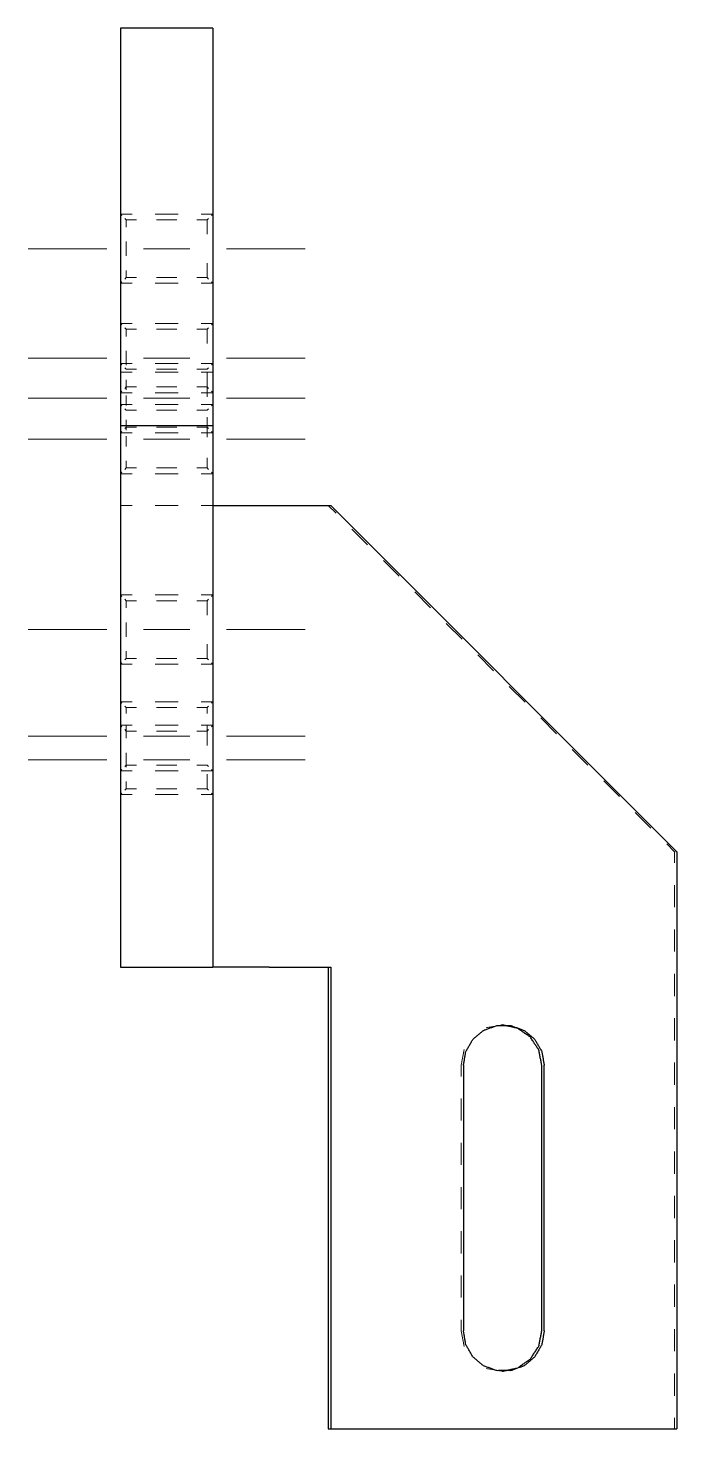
# Model space of a CAD drawing. Header units: millimetres. Extents: x 0 to 420, y 0 to 297.
# Drawn here: x 340.9 to 369, y 177.9 to 238.5 of the extents above; entities that cross this region are included whole.
import ezdxf

# ---------------------------------------------------------------- set-up
doc = ezdxf.new("R2010")
doc.units = ezdxf.units.MM
doc.layers.add('1', color=7, linetype='Continuous', true_color=0xffffff)

msp = doc.modelspace()

# ---------------------------------------------------------------- linework, layer by layer
at = {"layer": '1', "color": 30, "linetype": 'Continuous', "lineweight": 25}
for p, q in [((348.937, 238.532), (344.937, 238.532)), ((344.937, 238.532), (344.937, 221.322)), ((348.937, 238.532), (348.937, 221.322)), ((344.937, 221.322), (344.937, 197.856)), ((344.937, 221.322), (348.937, 221.322)), ((348.937, 221.322), (348.937, 197.856)), ((351.372, 217.856), (354.039, 217.856)), ((369.034, 202.856), (354.039, 217.856)), ((369.034, 202.856), (369.034, 177.856)), ((344.937, 197.856), (348.937, 197.856)), ((351.372, 197.856), (354.039, 197.856)), ((353.934, 197.856), (353.934, 177.856)), ((354.039, 197.856), (354.039, 177.856)), ((359.787, 193.606), (359.787, 182.106)), ((363.181, 182.106), (363.181, 193.606)), ((363.286, 182.106), (363.286, 193.606)), ((353.934, 177.856), (354.039, 177.856)), ((354.039, 177.856), (369.034, 177.856))]:
    msp.add_line(p, q, dxfattribs=at)
at = {"layer": '1', "color": 43, "linetype": 'Continuous', "lineweight": 18}
for p, q in [((345.437, 230.475), (344.937, 230.475)), ((345, 230.412), (344.937, 230.475)), ((345.187, 230.225), (345.125, 230.287)), ((345.625, 230.225), (345.187, 230.225)), ((347.437, 230.475), (346.437, 230.475)), ((347.375, 230.225), (346.5, 230.225)), ((348.687, 230.225), (348.25, 230.225)), ((348.937, 230.475), (348.437, 230.475)), ((348.75, 230.287), (348.687, 230.225)), ((348.937, 230.475), (348.875, 230.412)), ((345.187, 228.975), (345.187, 229.287)), ((345.187, 228.662), (345.187, 228.975)), ((345.125, 227.662), (345.187, 227.725)), ((345.187, 227.725), (345.625, 227.725)), ((346.5, 227.725), (347.375, 227.725)), ((348.25, 227.725), (348.687, 227.725)), ((348.687, 227.725), (348.75, 227.662)), ((344.937, 227.475), (345, 227.537)), ((345.437, 227.475), (344.937, 227.475)), ((347.437, 227.475), (346.437, 227.475)), ((348.937, 227.475), (348.437, 227.475)), ((348.875, 227.537), (348.937, 227.475)), ((344.937, 225.737), (345.437, 225.737)), ((345, 225.674), (344.937, 225.737)), ((346.437, 225.737), (347.437, 225.737)), ((348.437, 225.737), (348.937, 225.737)), ((348.937, 225.737), (348.875, 225.674)), ((345.187, 225.487), (345.125, 225.549)), ((345.625, 225.487), (345.187, 225.487)), ((347.375, 225.487), (346.5, 225.487)), ((348.687, 225.487), (348.25, 225.487)), ((348.75, 225.549), (348.687, 225.487)), ((345.187, 224.237), (345.187, 224.549)), ((344.937, 224), (345.437, 224)), ((345, 223.938), (344.937, 224)), ((345.187, 223.924), (345.187, 224.237)), ((346.437, 224), (347.437, 224)), ((348.437, 224), (348.937, 224)), ((348.937, 224), (348.875, 223.938)), ((344.937, 223.63), (345.437, 223.63)), ((345.187, 223.75), (345.125, 223.813)), ((345.625, 223.75), (345.187, 223.75)), ((346.437, 223.63), (347.437, 223.63)), ((347.375, 223.75), (346.5, 223.75)), ((348.687, 223.75), (348.25, 223.75)), ((348.437, 223.63), (348.937, 223.63)), ((348.75, 223.813), (348.687, 223.75)), ((344.937, 222.737), (345, 222.799)), ((344.937, 222.737), (345.437, 222.737)), ((345.125, 222.924), (345.187, 222.987)), ((345.187, 222.865), (345.187, 222.987)), ((345.187, 222.987), (345.625, 222.987)), ((346.437, 222.737), (347.437, 222.737)), ((346.5, 222.987), (347.375, 222.987)), ((348.25, 222.987), (348.687, 222.987)), ((348.437, 222.737), (348.937, 222.737)), ((348.687, 222.987), (348.687, 222.553)), ((348.687, 222.987), (348.75, 222.924)), ((348.875, 222.799), (348.937, 222.737)), ((345.437, 222.227), (344.937, 222.227)), ((345, 222.164), (344.937, 222.227)), ((345.187, 222.5), (345.187, 222.622)), ((345.187, 222.188), (345.187, 222.5)), ((347.437, 222.227), (346.437, 222.227)), ((348.937, 222.227), (348.437, 222.227)), ((348.937, 222.227), (348.875, 222.164)), ((345.187, 221.977), (345.125, 222.039)), ((345.625, 221.977), (345.187, 221.977)), ((347.375, 221.977), (346.5, 221.977)), ((348.687, 221.977), (348.25, 221.977)), ((348.75, 222.039), (348.687, 221.977)), ((344.937, 221), (345, 221.063)), ((344.937, 221), (345.437, 221)), ((345.125, 221.188), (345.187, 221.25)), ((345.187, 221.12), (345.187, 221.25)), ((345.187, 221.25), (345.625, 221.25)), ((346.437, 221), (347.437, 221)), ((346.5, 221.25), (347.375, 221.25)), ((348.25, 221.25), (348.687, 221.25)), ((348.437, 221), (348.937, 221)), ((348.687, 221.25), (348.687, 220.807)), ((348.687, 221.25), (348.75, 221.188)), ((348.875, 221.063), (348.937, 221)), ((345.187, 220.727), (345.187, 220.858)), ((345.187, 220.414), (345.187, 220.727)), ((344.937, 219.227), (345, 219.289)), ((345.437, 219.227), (344.937, 219.227)), ((345.125, 219.414), (345.187, 219.477)), ((345.187, 219.477), (345.625, 219.477)), ((347.437, 219.227), (346.437, 219.227)), ((346.5, 219.477), (347.375, 219.477)), ((348.25, 219.477), (348.687, 219.477)), ((348.937, 219.227), (348.437, 219.227)), ((348.687, 219.477), (348.75, 219.414)), ((348.875, 219.289), (348.937, 219.227)), ((345.437, 217.856), (344.937, 217.856)), ((347.437, 217.856), (346.437, 217.856)), ((348.937, 217.856), (348.437, 217.856)), ((353.934, 217.856), (354.275, 217.515)), ((354.957, 216.833), (355.638, 216.151)), ((356.32, 215.469), (357.001, 214.787)), ((345.437, 213.978), (344.937, 213.978)), ((345, 213.916), (344.937, 213.978)), ((345.187, 213.728), (345.125, 213.791)), ((345.625, 213.728), (345.187, 213.728)), ((347.437, 213.978), (346.437, 213.978)), ((347.375, 213.728), (346.5, 213.728)), ((348.687, 213.728), (348.25, 213.728)), ((348.937, 213.978), (348.437, 213.978)), ((348.75, 213.791), (348.687, 213.728)), ((348.937, 213.978), (348.875, 213.916)), ((357.683, 214.106), (358.365, 213.424)), ((345.187, 212.478), (345.187, 212.791)), ((345.187, 212.166), (345.187, 212.478)), ((359.046, 212.742), (359.728, 212.06)), ((345.125, 211.166), (345.187, 211.228)), ((345.187, 211.228), (345.625, 211.228)), ((346.5, 211.228), (347.375, 211.228)), ((348.25, 211.228), (348.687, 211.228)), ((348.687, 211.228), (348.75, 211.166)), ((360.409, 211.378), (361.091, 210.697)), ((344.937, 210.978), (345, 211.041)), ((345.437, 210.978), (344.937, 210.978)), ((347.437, 210.978), (346.437, 210.978)), ((348.937, 210.978), (348.437, 210.978)), ((348.875, 211.041), (348.937, 210.978)), ((361.772, 210.015), (362.454, 209.333)), ((345.437, 209.356), (344.937, 209.356)), ((345.437, 209.356), (344.937, 209.356)), ((345, 209.293), (344.937, 209.356)), ((347.437, 209.356), (346.437, 209.356)), ((347.437, 209.356), (346.437, 209.356)), ((348.937, 209.356), (348.437, 209.356)), ((348.937, 209.356), (348.437, 209.356)), ((348.937, 209.356), (348.875, 209.293)), ((345.187, 209.106), (345.125, 209.168)), ((345.625, 209.106), (345.187, 209.106)), ((347.375, 209.106), (346.5, 209.106)), ((348.687, 209.106), (348.25, 209.106)), ((348.75, 209.168), (348.687, 209.106)), ((345.437, 208.335), (344.937, 208.335)), ((345, 208.272), (344.937, 208.335)), ((345.187, 208.085), (345.125, 208.147)), ((345.187, 208.085), (345.187, 208.34)), ((347.437, 208.335), (346.437, 208.335)), ((348.937, 208.335), (348.437, 208.335)), ((348.687, 208.34), (348.687, 208.085)), ((348.75, 208.147), (348.687, 208.085)), ((348.937, 208.335), (348.875, 208.272)), ((363.136, 208.651), (363.817, 207.969)), ((345.625, 208.085), (345.187, 208.085)), ((347.375, 208.085), (346.5, 208.085)), ((348.687, 208.085), (348.25, 208.085)), ((345.187, 206.835), (345.187, 207.147)), ((364.499, 207.287), (365.18, 206.606)), ((344.937, 206.356), (345, 206.418)), ((345.437, 206.356), (344.937, 206.356)), ((345.437, 206.356), (344.937, 206.356)), ((345.125, 206.543), (345.187, 206.606)), ((345.187, 206.522), (345.187, 206.835)), ((345.187, 206.606), (345.625, 206.606)), ((347.437, 206.356), (346.437, 206.356)), ((347.437, 206.356), (346.437, 206.356)), ((346.5, 206.606), (347.375, 206.606)), ((348.25, 206.606), (348.687, 206.606)), ((348.937, 206.356), (348.437, 206.356)), ((348.937, 206.356), (348.437, 206.356)), ((348.687, 206.606), (348.75, 206.543)), ((348.875, 206.418), (348.937, 206.356)), ((365.862, 205.924), (366.544, 205.242)), ((344.937, 205.335), (345, 205.397)), ((345.437, 205.335), (344.937, 205.335)), ((345.125, 205.522), (345.187, 205.585)), ((345.187, 205.585), (345.625, 205.585)), ((347.437, 205.335), (346.437, 205.335)), ((346.5, 205.585), (347.375, 205.585)), ((348.25, 205.585), (348.687, 205.585)), ((348.937, 205.335), (348.437, 205.335)), ((348.687, 205.585), (348.75, 205.522)), ((348.875, 205.397), (348.937, 205.335)), ((367.225, 204.56), (367.907, 203.878)), ((368.588, 203.197), (368.929, 202.856)), ((368.929, 202.856), (368.929, 202.375)), ((368.929, 202.856), (368.955, 202.856)), ((369.008, 202.856), (369.034, 202.856)), ((368.929, 201.413), (368.929, 200.452)), ((368.929, 199.49), (368.929, 198.529)), ((368.929, 197.567), (368.929, 196.606)), ((368.929, 195.644), (368.929, 194.683)), ((361.458, 195.356), (361.432, 195.356)), ((361.536, 195.356), (361.51, 195.356)), ((359.82, 194.287), (359.682, 193.606)), ((359.682, 193.606), (359.682, 193.126)), ((368.929, 193.721), (368.929, 192.759)), ((359.682, 192.168), (359.682, 191.21)), ((368.929, 191.798), (368.929, 190.836)), ((359.682, 190.251), (359.682, 189.293)), ((368.929, 189.875), (368.929, 188.913)), ((359.682, 188.335), (359.682, 187.376)), ((368.929, 187.952), (368.929, 186.99)), ((359.682, 186.418), (359.682, 185.46)), ((368.929, 186.029), (368.929, 185.067)), ((359.682, 184.501), (359.682, 183.543)), ((368.929, 184.106), (368.929, 183.144)), ((359.682, 182.585), (359.682, 182.106)), ((359.682, 182.106), (359.82, 181.424)), ((368.929, 182.183), (368.929, 181.221)), ((361.432, 180.356), (361.458, 180.356)), ((361.51, 180.356), (361.536, 180.356)), ((368.929, 180.259), (368.929, 179.298)), ((368.929, 178.336), (368.929, 177.856))]:
    msp.add_line(p, q, dxfattribs=at)
at = {"layer": '1', "color": 252, "linetype": 'Continuous', "lineweight": 18}
for p, q in [((347.941, 228.975), (345.934, 228.975)), ((345.934, 224.237), (347.941, 224.237)), ((345.934, 222.5), (347.941, 222.5)), ((347.941, 220.727), (345.934, 220.727)), ((347.941, 212.478), (345.934, 212.478)), ((347.941, 207.856), (345.934, 207.856)), ((347.941, 206.835), (345.934, 206.835))]:
    msp.add_line(p, q, dxfattribs=at)
at = {"layer": '1', "color": 43, "linetype": 'Continuous', "lineweight": 18}
for points in [[(345.187, 229.912), (345.187, 230.225)], [(345.187, 227.725), (345.187, 228.037)], [(345.187, 225.174), (345.187, 225.487)], [(345.187, 222.987), (345.187, 223.299)], [(345.187, 221.25), (345.187, 221.563)], [(348.687, 221.685), (348.687, 221.25)], [(345.187, 219.477), (345.187, 219.789)], [(348.687, 219.92), (348.687, 219.477)], [(345.187, 213.416), (345.187, 213.728)], [(345.187, 211.228), (345.187, 211.541)], [(345.187, 208.85), (345.187, 209.106)], [(348.687, 209.106), (348.687, 208.85)], [(345.187, 207.772), (345.187, 208.085)], [(345.187, 205.585), (345.187, 205.897)]]:
    msp.add_open_spline(points, degree=1, dxfattribs=at)
for points, knots in [([(348.687, 230.225), (348.687, 230.101), (348.687, 229.6)], [0, 0, 0.198108, 1, 1]), ([(348.687, 228.35), (348.687, 227.849), (348.687, 227.725)], [0, 0, 0.801859, 1, 1]), ([(348.687, 225.487), (348.687, 225.363), (348.687, 224.862)], [0, 0, 0.198069, 1, 1]), ([(348.687, 223.612), (348.687, 223.458), (348.687, 222.987)], [0, 0, 0.24699, 1, 1]), ([(348.687, 213.728), (348.687, 213.605), (348.687, 213.103)], [0, 0, 0.198042, 1, 1]), ([(348.687, 211.853), (348.687, 211.699), (348.687, 211.228)], [0, 0, 0.24699, 1, 1]), ([(348.687, 208.085), (348.687, 207.961), (348.687, 207.46)], [0, 0, 0.198042, 1, 1]), ([(348.687, 206.21), (348.687, 206.055), (348.687, 205.585)], [0, 0, 0.246982, 1, 1]), ([(361.484, 195.355), (360.799, 195.237), (360.798, 195.237)], [0, 0, 0.999801, 1, 1]), ([(360.798, 180.474), (360.799, 180.474), (361.484, 180.356)], [0, 0, 0.000188, 1, 1])]:
    msp.add_open_spline(points, degree=1, knots=knots, dxfattribs=at)
at = {"layer": '1', "color": 252, "linetype": 'Continuous', "lineweight": 18}
for points, knots in [([(344.346, 228.975), (342.521, 228.975), (340.934, 228.975)], [0, 0, 0.534825, 1, 1]), ([(352.941, 228.975), (349.766, 228.975), (349.528, 228.975)], [0, 0, 0.930345, 1, 1]), ([(340.934, 224.237), (342.521, 224.237), (344.346, 224.237)], [0, 0, 0.465175, 1, 1]), ([(349.528, 224.237), (351.353, 224.237), (352.941, 224.237)], [0, 0, 0.534827, 1, 1]), ([(340.934, 222.5), (342.521, 222.5), (344.346, 222.5)], [0, 0, 0.465175, 1, 1]), ([(349.528, 222.5), (351.353, 222.5), (352.941, 222.5)], [0, 0, 0.534827, 1, 1]), ([(344.346, 220.727), (342.521, 220.727), (340.934, 220.727)], [0, 0, 0.534825, 1, 1]), ([(352.941, 220.727), (349.766, 220.727), (349.528, 220.727)], [0, 0, 0.930345, 1, 1]), ([(344.346, 212.478), (342.521, 212.478), (340.934, 212.478)], [0, 0, 0.534825, 1, 1]), ([(352.941, 212.478), (349.766, 212.478), (349.528, 212.478)], [0, 0, 0.930345, 1, 1]), ([(344.346, 207.856), (342.521, 207.856), (340.934, 207.856)], [0, 0, 0.534825, 1, 1]), ([(352.941, 207.856), (349.766, 207.856), (349.528, 207.856)], [0, 0, 0.930345, 1, 1]), ([(344.346, 206.835), (342.521, 206.835), (340.934, 206.835)], [0, 0, 0.534825, 1, 1]), ([(352.941, 206.835), (349.766, 206.835), (349.528, 206.835)], [0, 0, 0.930345, 1, 1])]:
    msp.add_open_spline(points, degree=1, knots=knots, dxfattribs=at)
at = {"layer": '1', "color": 30, "linetype": 'Continuous', "lineweight": 25}
for points, knots in [([(348.937, 217.856), (349.399, 217.856), (349.936, 217.856), (351.372, 217.856)], [0, 0, 0.189845, 0.410324, 1, 1]), ([(351.372, 197.856), (349.936, 197.856), (349.399, 197.856), (348.937, 197.856)], [0, 0, 0.589676, 0.810155, 1, 1]), ([(359.787, 193.606), (359.892, 194.204), (360.196, 194.731), (360.662, 195.121), (361.233, 195.329), (361.84, 195.329), (362.411, 195.121), (362.876, 194.731), (363.18, 194.204), (363.286, 193.606)], [0, 0, 0.111129, 0.222247, 0.333356, 0.444451, 0.555549, 0.666644, 0.777753, 0.888871, 1, 1]), ([(363.181, 193.606), (363.053, 194.263), (362.687, 194.824), (362.137, 195.207), (361.484, 195.355)], [0, 0, 0.250039, 0.500055, 0.750044, 1, 1]), ([(363.286, 182.106), (363.18, 181.507), (362.876, 180.981), (362.411, 180.59), (361.84, 180.382), (361.233, 180.382), (360.662, 180.59), (360.196, 180.981), (359.892, 181.507), (359.787, 182.106)], [0, 0, 0.111129, 0.222247, 0.333356, 0.444451, 0.555549, 0.666644, 0.777753, 0.888871, 1, 1]), ([(361.484, 180.356), (362.137, 180.504), (362.687, 180.887), (363.053, 181.448), (363.181, 182.106)], [0, 0, 0.249956, 0.499945, 0.749961, 1, 1])]:
    msp.add_open_spline(points, degree=1, knots=knots, dxfattribs=at)

doc.saveas('drawing.dxf')
